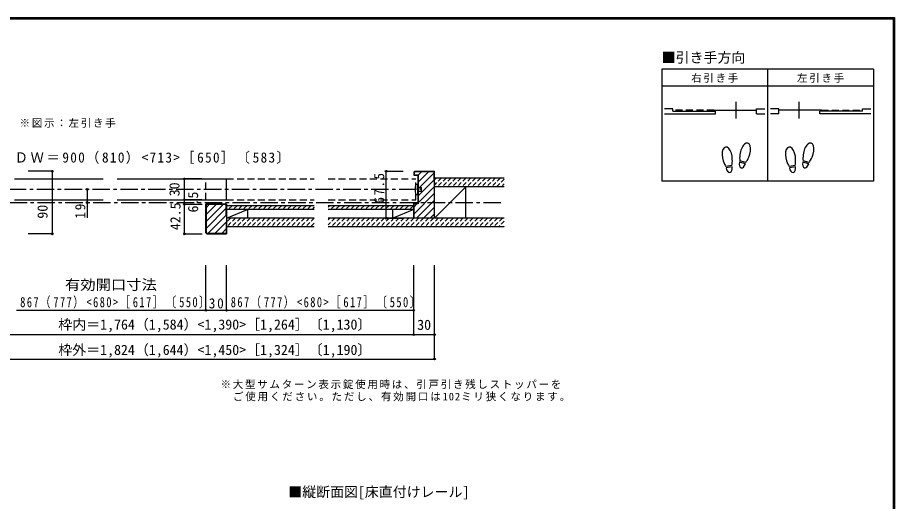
# Model space of a CAD drawing. Units: millimetres at full size, sheet at 1:5; details may follow other scales. Extents: x -973 to 977, y -718 to 696.
# Drawn here: x -282 to 977, y 0 to 696 of the extents above; entities that cross this region are included whole.
import ezdxf
from ezdxf.enums import TextEntityAlignment as Align

# ---------------------------------------------------------------- set-up
doc = ezdxf.new("R2010")
doc.units = ezdxf.units.MM
doc.header["$LTSCALE"] = 5
doc.header["$PDMODE"] = 32
doc.header["$PDSIZE"] = 2.5
for name, pattern in [('CHAIN1', [8, 5, -1, 1, -1]), ('DASHED1', [1.8, 1.2, -0.6]), ('DASHED2', [3, 2, -1])]:
    doc.linetypes.add(name, pattern=pattern)
for name, color, linetype in [('0-1_通り芯', 4, 'CHAIN1'), ('0-2_柱', 3, 'Continuous'), ('0-3_仕上げ', 2, 'Continuous'), ('0-4_枠', 3, 'Continuous'), ('0-6_扉', 6, 'Continuous'), ('0-7_金物', 7, 'Continuous'), ('0-8_戸当り', 3, 'Continuous'), ('0-A_文字', 7, 'Continuous'), ('0-B_寸法', 7, 'Continuous'), ('0-C_ハッチ', 4, 'DASHED1'), ('F-1_枠', 6, 'Continuous')]:
    doc.layers.add(name, color=color, linetype=linetype)
doc.styles.add('ＭＳ ゴシック', font='')
doc.styles.get('ＭＳ ゴシック').set_extended_font_data('MS Gothic')

msp = doc.modelspace()

# ---------------------------------------------------------------- linework, layer by layer
at = {"layer": '0-1_通り芯'}
msp.add_line((-413.347, 430), (416.653, 430), dxfattribs=at)
at = {"layer": '0-2_柱'}
for p, q in [((316.653, 407.5), (316.653, 452.5)), ((361.653, 407.5), (361.653, 452.5)), ((48.153, 420), (48.153, 407.5)), ((256.653, 407.5), (256.653, 420))]:
    msp.add_line(p, q, dxfattribs=at)
at = {"layer": '0-2_柱', "color": 7}
for p, q in [((316.653, 407.5), (361.653, 452.5)), ((18.153, 407.5), (48.153, 420)), ((286.653, 420), (256.653, 407.5))]:
    msp.add_line(p, q, dxfattribs=at)
at = {"layer": '0-3_仕上げ'}
for p, q in [((416.653, 465), (316.653, 465)), ((416.653, 452.5), (316.653, 452.5)), ((143.903, 425.5), (18.153, 425.5)), ((143.903, 420), (18.153, 420)), ((286.653, 425.5), (163.903, 425.5)), ((286.653, 420), (163.903, 420)), ((143.903, 407.5), (18.153, 407.5)), ((416.653, 407.5), (163.903, 407.5)), ((143.903, 395), (18.153, 395)), ((416.653, 395), (163.903, 395))]:
    msp.add_line(p, q, dxfattribs=at)
at = {"layer": '0-4_枠'}
for p, q in [((288.067, 475), (286.653, 473.586)), ((287.153, 473.379), (288.274, 474.5)), ((287.153, 473.379), (287.153, 470)), ((287.153, 470), (293.153, 470)), ((288.067, 475), (316.653, 475)), ((288.274, 474.5), (316.153, 474.5)), ((292.653, 469.5), (292.653, 428.5)), ((293.153, 470), (293.153, 428)), ((316.153, 460), (316.153, 474.5)), ((316.653, 407.5), (316.653, 475)), ((316.153, 460), (316.653, 460)), ((292.653, 428.5), (286.653, 428.5)), ((286.653, 407.5), (286.653, 428.5)), ((293.153, 428), (287.153, 428)), ((287.153, 407.5), (287.153, 428)), ((18.153, 427.5), (-11.847, 427.5)), ((-11.847, 386.414), (-11.847, 427.5)), ((17.653, 427), (-11.347, 427)), ((-11.347, 427), (-11.347, 386.621)), ((17.653, 412.5), (17.653, 427)), ((18.153, 427.5), (18.153, 385)), ((17.653, 412.5), (18.153, 412.5)), ((316.653, 407.5), (286.653, 407.5)), ((17.653, 400), (18.153, 400)), ((17.653, 400), (17.653, 385.5)), ((-10.433, 385), (-11.847, 386.414)), ((-10.226, 385.5), (-11.347, 386.621)), ((-10.433, 385), (18.153, 385)), ((17.653, 385.5), (-10.226, 385.5))]:
    msp.add_line(p, q, dxfattribs=at)
msp.add_lwpolyline([(286.653, 473.586), (286.653, 469.5), (292.653, 469.5)], dxfattribs=at)
at = {"layer": '0-6_扉'}
for p, q in [((-286.347, 464), (-159.097, 464)), ((-139.097, 464), (18.153, 464)), ((18.153, 434), (18.153, 464)), ((-286.347, 434), (-159.097, 434)), ((-139.097, 434), (18.153, 434))]:
    msp.add_line(p, q, dxfattribs=at)
at = {"layer": '0-6_扉', "color": 2, "linetype": 'DASHED2'}
for p, q in [((-11.847, 434), (-11.847, 464)), ((18.153, 464), (143.903, 464)), ((163.903, 464), (289.653, 464)), ((289.653, 434), (289.653, 464)), ((18.153, 434), (143.903, 434)), ((163.903, 434), (289.653, 434))]:
    msp.add_line(p, q, dxfattribs=at)
at = {"layer": '0-7_金物'}
for p, q in [((289.653, 456.5), (292.653, 456.5)), ((292.653, 451.5), (297.653, 451.5))]:
    msp.add_line(p, q, dxfattribs=at)
for points in [[(289.653, 441.5), (292.653, 441.5), (292.653, 456.5)], [(292.653, 446.5), (297.653, 446.5), (297.653, 451.5)]]:
    msp.add_lwpolyline(points, dxfattribs=at)
msp.add_arc((320.104, 449), 31.361, 166.16368, 193.83629, dxfattribs=at)
at = {"layer": '0-8_戸当り'}
for p, q in [((749.239, 550.854), (749.239, 574.854)), ((840.039, 550.854), (840.039, 574.854)), ((743.264, 483.378), (734.618, 481.853)), ((743.629, 481.31), (734.983, 479.785)), ((762.732, 485.706), (754.251, 487.978)), ((763.275, 487.735), (754.795, 490.007)), ((834.064, 483.378), (825.418, 481.853)), ((834.429, 481.31), (825.783, 479.785)), ((853.532, 485.706), (845.051, 487.978)), ((854.075, 487.735), (845.595, 490.007))]:
    msp.add_line(p, q, dxfattribs=at)
at = {"layer": '0-8_戸当り', "color": 2}
for p, q in [((658.639, 564.654), (646.639, 564.654)), ((646.639, 557.454), (719.839, 557.454)), ((658.639, 561.054), (658.639, 564.654)), ((658.639, 561.054), (719.839, 561.054)), ((717.439, 562.854), (778.639, 562.854)), ((719.839, 557.454), (719.839, 561.054)), ((778.639, 557.454), (778.639, 564.654)), ((778.639, 564.654), (790.639, 564.654)), ((778.639, 557.454), (790.639, 557.454)), ((810.639, 564.654), (798.639, 564.654)), ((810.639, 557.454), (798.639, 557.454)), ((810.639, 557.454), (810.639, 564.654)), ((871.839, 562.854), (810.639, 562.854)), ((869.439, 557.454), (869.439, 561.054)), ((930.639, 561.054), (869.439, 561.054)), ((942.639, 557.454), (869.439, 557.454)), ((930.639, 561.054), (930.639, 564.654)), ((930.639, 564.654), (942.639, 564.654))]:
    msp.add_line(p, q, dxfattribs=at)
at = {"layer": '0-8_戸当り', "color": 2, "linetype": 'DASHED2'}
for p, q in [((717.439, 562.854), (658.639, 562.854)), ((871.839, 562.854), (930.639, 562.854))]:
    msp.add_line(p, q, dxfattribs=at)
at = {"layer": '0-8_戸当り'}
for centre, major_axis, ratio, start_param, end_param in [((762.52, 501.878), (3.644, 13.601), 0.5, 4.34059143, 8.22577918), ((853.32, 501.878), (3.644, 13.601), 0.5, 4.34059143, 8.22577918), ((736.603, 495.877), (-2.445, 13.867), 0.5, 4.34059143, 8.22577918), ((827.403, 495.877), (-2.445, 13.867), 0.5, 4.34059143, 8.22577918), ((736.673, 495.481), (-2.963, 16.802), 0.4, 3.84030852, 4.43255203), ((762.416, 501.489), (4.416, 16.48), 0.4, 1.85063327, 2.44287679), ((762.416, 501.489), (4.416, 16.48), 0.4, 3.84030852, 4.43255203), ((827.473, 495.481), (-2.963, 16.802), 0.4, 3.84030852, 4.43255203), ((853.216, 501.489), (4.416, 16.48), 0.4, 1.85063327, 2.44287679), ((853.216, 501.489), (4.416, 16.48), 0.4, 3.84030852, 4.43255203), ((736.673, 495.481), (-2.963, 16.802), 0.4, 1.85063327, 2.44287679), ((739.306, 480.548), (-1.27, 7.205), 0.6, 1.57079633, 4.71238898), ((758.492, 486.842), (1.894, 7.067), 0.6, 1.57079633, 4.71238898), ((827.473, 495.481), (-2.963, 16.802), 0.4, 1.85063327, 2.44287679), ((830.106, 480.548), (-1.27, 7.205), 0.6, 1.57079633, 4.71238898), ((849.292, 486.842), (1.894, 7.067), 0.6, 1.57079633, 4.71238898)]:
    msp.add_ellipse(centre, major_axis=major_axis, ratio=ratio, start_param=start_param, end_param=end_param, dxfattribs=at)
at = {"layer": '0-A_文字', "color": 3}
for p, q in [((946.639, 621.667), (642.639, 621.667)), ((642.639, 621.667), (642.639, 460.667)), ((794.639, 621.667), (794.639, 460.667)), ((946.639, 621.667), (946.639, 460.667)), ((642.639, 597.667), (946.639, 597.667)), ((946.639, 460.667), (642.639, 460.667))]:
    msp.add_line(p, q, dxfattribs=at)
at = {"layer": '0-B_寸法', "color": 4}
for p, q in [((-231.925, 475), (-266.447, 475)), ((-231.925, 385), (-231.925, 475)), ((247.057, 407.5), (247.057, 475)), ((247.057, 475), (271.653, 475)), ((-17.505, 464), (-42.552, 464)), ((-42.552, 464), (-42.552, 427.5)), ((-181.925, 449), (-181.925, 408)), ((-17.505, 434), (-42.552, 434)), ((-42.552, 427.5), (-16.911, 427.5)), ((-42.552, 427.5), (-42.552, 385)), ((247.057, 407.5), (271.653, 407.5)), ((-231.925, 385), (-266.447, 385)), ((-42.552, 385), (-16.911, 385)), ((-11.847, 275.167), (-11.847, 340.167)), ((18.153, 275.167), (18.153, 340.167)), ((286.653, 240.167), (286.653, 340.167)), ((316.653, 205.167), (316.653, 340.167)), ((-283.347, 275.167), (-11.847, 275.167)), ((-11.847, 275.167), (18.153, 275.167)), ((18.153, 275.167), (286.653, 275.167)), ((-313.347, 240.167), (316.653, 240.167)), ((-313.347, 205.167), (316.653, 205.167))]:
    msp.add_line(p, q, dxfattribs=at)
at = {"layer": '0-B_寸法', "color": 4, "linetype": 'CHAIN1'}
msp.add_line((-294.347, 449), (297.653, 449), dxfattribs=at)
at = {"layer": '0-B_寸法'}
for p in [(-231.925, 475), (247.057, 475), (-42.552, 464), (-181.925, 449), (-181.925, 430), (-42.552, 434), (-42.552, 427.5), (-42.552, 427.5), (247.057, 407.5), (-231.925, 385), (-42.552, 385), (-11.847, 275.167), (18.153, 275.167), (286.653, 275.167), (286.653, 240.167), (316.653, 240.167), (316.653, 205.167)]:
    msp.add_point(p, dxfattribs=at)
at = {"layer": '0-C_ハッチ', "linetype": 'Continuous'}
for p, q in [((288.381, 474.5), (287.153, 473.272)), ((298.28, 474.5), (293.153, 469.373)), ((308.18, 474.5), (293.153, 459.473)), ((316.153, 472.574), (293.153, 449.574)), ((316.153, 462.674), (293.153, 439.674)), ((316.653, 453.275), (293.153, 429.775)), ((316.653, 443.375), (287.153, 413.875)), ((291.378, 428), (287.153, 423.775)), ((316.653, 433.476), (290.677, 407.5)), ((-6.841, 427), (-11.347, 422.493)), ((3.059, 427), (-11.347, 412.594)), ((12.958, 427), (-11.347, 402.694)), ((17.653, 421.795), (-11.347, 392.795)), ((316.653, 423.576), (300.577, 407.5)), ((18.153, 412.395), (-8.743, 385.5)), ((316.653, 413.677), (310.476, 407.5)), ((18.153, 402.496), (1.157, 385.5)), ((17.653, 392.097), (11.056, 385.5))]:
    msp.add_line(p, q, dxfattribs=at)
at = {"layer": '0-C_ハッチ'}
for p, q in [((318.906, 465), (316.653, 462.747)), ((325.977, 465), (316.653, 455.676)), ((333.048, 465), (320.548, 452.5)), ((340.119, 465), (327.619, 452.5)), ((347.191, 465), (334.691, 452.5)), ((354.262, 465), (341.762, 452.5)), ((361.333, 465), (348.833, 452.5)), ((368.404, 465), (355.904, 452.5)), ((375.475, 465), (362.975, 452.5)), ((382.546, 465), (370.046, 452.5)), ((389.617, 465), (377.117, 452.5)), ((396.688, 465), (384.188, 452.5)), ((403.759, 465), (391.259, 452.5)), ((410.83, 465), (398.33, 452.5)), ((416.653, 463.752), (405.401, 452.5)), ((416.653, 456.681), (412.472, 452.5)), ((18.996, 425.5), (18.153, 424.657)), ((26.067, 425.5), (20.567, 420)), ((33.138, 425.5), (27.638, 420)), ((40.209, 425.5), (34.709, 420)), ((47.281, 425.5), (41.781, 420)), ((54.352, 425.5), (48.852, 420)), ((61.423, 425.5), (55.923, 420)), ((68.494, 425.5), (62.994, 420)), ((75.565, 425.5), (70.065, 420)), ((82.636, 425.5), (77.136, 420)), ((89.707, 425.5), (84.207, 420)), ((96.778, 425.5), (91.278, 420)), ((103.849, 425.5), (98.349, 420)), ((110.92, 425.5), (105.42, 420)), ((117.991, 425.5), (112.491, 420)), ((125.062, 425.5), (119.562, 420)), ((132.133, 425.5), (126.633, 420)), ((139.204, 425.5), (133.704, 420)), ((143.903, 423.127), (140.776, 420)), ((166.075, 425.5), (163.903, 423.328)), ((173.146, 425.5), (167.646, 420)), ((180.217, 425.5), (174.717, 420)), ((187.288, 425.5), (181.788, 420)), ((194.359, 425.5), (188.859, 420)), ((201.43, 425.5), (195.93, 420)), ((208.501, 425.5), (203.001, 420)), ((215.572, 425.5), (210.072, 420)), ((222.643, 425.5), (217.143, 420)), ((229.715, 425.5), (224.215, 420)), ((236.786, 425.5), (231.286, 420)), ((243.857, 425.5), (238.357, 420)), ((250.928, 425.5), (245.428, 420)), ((257.999, 425.5), (252.499, 420)), ((265.07, 425.5), (259.57, 420)), ((272.141, 425.5), (266.641, 420)), ((279.212, 425.5), (273.712, 420)), ((286.283, 425.5), (280.783, 420)), ((23.71, 407.5), (18.153, 401.943)), ((30.781, 407.5), (18.281, 395)), ((37.852, 407.5), (25.352, 395)), ((44.923, 407.5), (32.423, 395)), ((51.994, 407.5), (39.494, 395)), ((59.065, 407.5), (46.565, 395)), ((66.136, 407.5), (53.636, 395)), ((73.207, 407.5), (60.707, 395)), ((80.278, 407.5), (67.778, 395)), ((87.349, 407.5), (74.849, 395)), ((94.42, 407.5), (81.92, 395)), ((101.491, 407.5), (88.991, 395)), ((108.562, 407.5), (96.062, 395)), ((115.633, 407.5), (103.133, 395)), ((122.704, 407.5), (110.204, 395)), ((129.776, 407.5), (117.276, 395)), ((136.847, 407.5), (124.347, 395)), ((143.903, 407.485), (131.418, 395)), ((166.438, 407.5), (163.903, 404.965)), ((173.509, 407.5), (163.903, 397.894)), ((180.58, 407.5), (168.08, 395)), ((187.651, 407.5), (175.151, 395)), ((194.722, 407.5), (182.222, 395)), ((201.793, 407.5), (189.293, 395)), ((208.864, 407.5), (196.364, 395)), ((215.935, 407.5), (203.435, 395)), ((223.006, 407.5), (210.506, 395)), ((230.078, 407.5), (217.578, 395)), ((237.149, 407.5), (224.649, 395)), ((244.22, 407.5), (231.72, 395)), ((251.291, 407.5), (238.791, 395)), ((258.362, 407.5), (245.862, 395)), ((265.433, 407.5), (252.933, 395)), ((272.504, 407.5), (260.004, 395)), ((279.575, 407.5), (267.075, 395)), ((286.646, 407.5), (274.146, 395)), ((293.717, 407.5), (281.217, 395)), ((300.788, 407.5), (288.288, 395)), ((307.859, 407.5), (295.359, 395)), ((314.93, 407.5), (302.43, 395)), ((322.001, 407.5), (309.501, 395)), ((329.072, 407.5), (316.572, 395)), ((336.144, 407.5), (323.644, 395)), ((343.215, 407.5), (330.715, 395)), ((350.286, 407.5), (337.786, 395)), ((357.357, 407.5), (344.857, 395)), ((364.428, 407.5), (351.928, 395)), ((371.499, 407.5), (358.999, 395)), ((378.57, 407.5), (366.07, 395)), ((385.641, 407.5), (373.141, 395)), ((392.712, 407.5), (380.212, 395)), ((399.783, 407.5), (387.283, 395)), ((406.854, 407.5), (394.354, 395)), ((413.925, 407.5), (401.425, 395)), ((416.653, 403.157), (408.496, 395)), ((143.903, 400.414), (138.489, 395)), ((416.653, 396.086), (415.567, 395))]:
    msp.add_line(p, q, dxfattribs=at)
at = {"layer": 'F-1_枠'}
for p, q in [((-973.347, 695.833), (976.653, 695.833)), ((-973.347, 695), (976.653, 695)), ((-973.347, 694.167), (976.653, 694.167)), ((974.986, 695.833), (974.986, -700.833)), ((975.82, 695.833), (975.82, -700.833)), ((976.653, 695.833), (976.653, -700.833))]:
    msp.add_line(p, q, dxfattribs=at)

# ---------------------------------------------------------------- texts
at = {"layer": '0-A_文字', "style": 'ＭＳ ゴシック'}
for s, p in [('■引き手方向', (642.639, 626.667)), ('■縦断面図[床直付けレール]', (106.653, 2.5))]:
    msp.add_text(s, height=14.66, dxfattribs=at).set_placement(p, align=Align.BOTTOM_LEFT)
at = {"layer": '0-A_文字', "char_height": 11, "attachment_point": 7, "style": 'ＭＳ ゴシック'}
for s, insert in [('\\T1.17;右引き手', (684.889, 602.167)), ('\\T1.17;左引き手', (836.889, 602.167)), ('\\T1.17;※図示：左引き手', (-278.976, 537.5)), ('\\T1.17;※大型サムターン表示錠使用時は、引戸引き残しストッパーを', (9.485, 161.936)), ('\\T1.18;\u3000ご使用ください。ただし、有効開口は102ミリ狭くなります。', (9.485, 144.436))]:
    msp.add_mtext(s, dxfattribs=dict(at, insert=insert))
at = {"layer": '0-B_寸法', "style": 'ＭＳ ゴシック'}
for s, p in [('30', (-45.052, 439)), ('6.5', (-18.337, 415.75)), ('42.5', (-43.655, 390.246)), ('90', (-234.425, 406.853))]:
    msp.add_text(s, height=14.66, rotation=90, dxfattribs=at).set_placement(p, align=Align.BOTTOM_LEFT)
at = {"layer": '0-B_寸法', "style": 'ＭＳ ゴシック', "width": 1.1}
msp.add_text('有効開口寸法', height=14.66, dxfattribs=at).set_placement((-213.847, 300.167), align=Align.BOTTOM_LEFT)
at = {"layer": '0-B_寸法', "style": 'ＭＳ ゴシック'}
for s, p in [('枠内＝1,764（1,584）<1,390>［1,264］〔1,130〕', (-223.347, 243.077)), ('30', (291.653, 242.667)), ('枠外＝1,824（1,644）<1,450>［1,324］〔1,190〕', (-223.347, 206.624))]:
    msp.add_text(s, height=14.66, dxfattribs=at).set_placement(p, align=Align.BOTTOM_LEFT)
at = {"layer": '0-B_寸法', "char_height": 14.66, "attachment_point": 7, "style": 'ＭＳ ゴシック'}
for s, insert in [('\\T1.2;\\W0.95;ＤＷ＝900（810）<713>［650］〔583〕', (-285.999, 485.5)), ('\\T1.27;\\W0.75;867（777）<680>［617］〔550〕', (-278.106, 277.667)), ('\\T1.27;\\W0.95;30', (-7.472, 277.667)), ('\\T1.27;\\W0.75;867（777）<680>［617］〔550〕', (24.07, 277.667))]:
    msp.add_mtext(s, dxfattribs=dict(at, insert=insert))
at = {"layer": '0-B_寸法', "char_height": 14.66, "attachment_point": 7, "rotation": 90, "style": 'ＭＳ ゴシック'}
for s, insert in [('\\T1.28;\\W0.9;67.5', (244.557, 428.825)), ('\\T1.27;\\W0.95;19', (-184.425, 406.875))]:
    msp.add_mtext(s, dxfattribs=dict(at, insert=insert))

doc.saveas('drawing.dxf')
